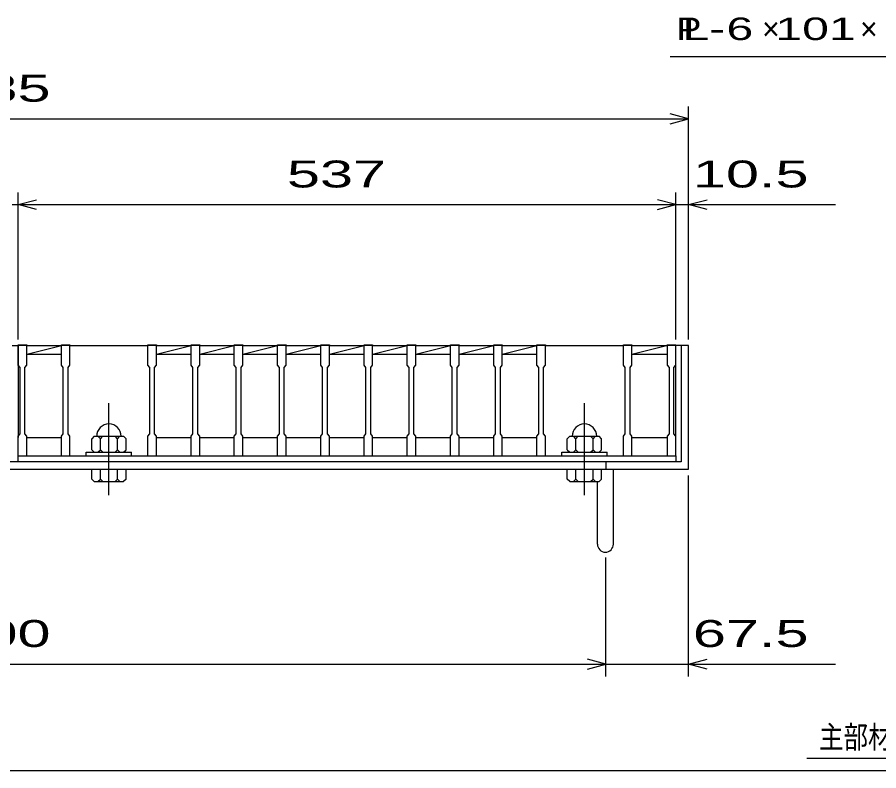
# Model space of a CAD drawing. Units: millimetres, scale not verified. Extents: x -1820 to 1731, y -1282 to 1054.
# Drawn here: x -831 to -127, y -1146 to -532 of the extents above; entities that cross this region are included whole.
import ezdxf
from ezdxf.enums import TextEntityAlignment as Align

# ---------------------------------------------------------------- set-up
doc = ezdxf.new("R2010")
doc.units = ezdxf.units.MM
doc.header["$LTSCALE"] = 10
doc.linetypes.add('CHAIN', pattern=[18.5, 12, -1.5, 3.5, -1.5])
for name, color, linetype, lineweight in [('0_2', 150, 'Continuous', 25), ('16', 3, 'Continuous', 25), ('19', 6, 'Continuous', 25), ('22', 4, 'Continuous', 25), ('32', 4, 'Continuous', 25)]:
    doc.layers.add(name, color=color, linetype=linetype, lineweight=lineweight)
doc.styles.add('ベクトル', font='')
doc.styles.get('ベクトル').set_extended_font_data('ベクトル')

msp = doc.modelspace()

# ---------------------------------------------------------------- linework, layer by layer
at = {"layer": '0_2'}
msp.add_line((1731, -1146.5), (-1729, -1146.5), dxfattribs=at)
at = {"layer": '16'}
for p, q in [((-830, -799.5), (-830, -798.8)), ((-830, -798.8), (-823, -798.8)), ((-823, -799.5), (-830, -799.5)), ((-830, -815.5), (-830, -799.5)), ((-830, -799.5), (-830, -874.5)), ((-823, -798.8), (-823, -799.5)), ((-823, -815.5), (-823, -799.5)), ((-823, -799.5), (-794.7, -799.5)), ((-823, -806.5), (-794.7, -799.5)), ((-794.7, -799.5), (-794.7, -798.8)), ((-794.7, -798.8), (-787.7, -798.8)), ((-787.7, -799.5), (-794.7, -799.5)), ((-794.7, -815.5), (-794.7, -799.5)), ((-787.7, -798.8), (-787.7, -799.5)), ((-787.7, -815.5), (-787.7, -799.5)), ((-787.7, -799.5), (-724.1, -799.5)), ((-724.1, -799.5), (-724.1, -798.8)), ((-724.1, -798.8), (-717.1, -798.8)), ((-717.1, -799.5), (-724.1, -799.5)), ((-724.1, -815.5), (-724.1, -799.5)), ((-717.1, -798.8), (-717.1, -799.5)), ((-717.1, -815.5), (-717.1, -799.5)), ((-717.1, -799.5), (-688.8, -799.5)), ((-717.1, -806.5), (-688.8, -799.5)), ((-688.8, -799.5), (-688.8, -798.8)), ((-688.8, -798.8), (-681.8, -798.8)), ((-681.8, -799.5), (-688.8, -799.5)), ((-688.8, -815.5), (-688.8, -799.5)), ((-681.8, -798.8), (-681.8, -799.5)), ((-681.8, -815.5), (-681.8, -799.5)), ((-681.8, -799.5), (-653.5, -799.5)), ((-681.8, -806.5), (-653.5, -799.5)), ((-653.5, -799.5), (-653.5, -798.8)), ((-653.5, -798.8), (-646.5, -798.8)), ((-646.5, -799.5), (-653.5, -799.5)), ((-653.5, -815.5), (-653.5, -799.5)), ((-646.5, -798.8), (-646.5, -799.5)), ((-646.5, -815.5), (-646.5, -799.5)), ((-646.5, -799.5), (-618.2, -799.5)), ((-646.5, -806.5), (-618.2, -799.5)), ((-618.2, -799.5), (-618.2, -798.8)), ((-618.2, -798.8), (-611.2, -798.8)), ((-611.2, -799.5), (-618.2, -799.5)), ((-618.2, -815.5), (-618.2, -799.5)), ((-611.2, -798.8), (-611.2, -799.5)), ((-611.2, -815.5), (-611.2, -799.5)), ((-611.2, -799.5), (-582.9, -799.5)), ((-611.2, -806.5), (-582.9, -799.5)), ((-582.9, -799.5), (-582.9, -798.8)), ((-582.9, -798.8), (-575.9, -798.8)), ((-575.9, -799.5), (-582.9, -799.5)), ((-582.9, -815.5), (-582.9, -799.5)), ((-575.9, -798.8), (-575.9, -799.5)), ((-575.9, -815.5), (-575.9, -799.5)), ((-575.9, -799.5), (-547.6, -799.5)), ((-575.9, -806.5), (-547.6, -799.5)), ((-547.6, -799.5), (-547.6, -798.8)), ((-547.6, -798.8), (-540.6, -798.8)), ((-540.6, -799.5), (-547.6, -799.5)), ((-547.6, -815.5), (-547.6, -799.5)), ((-540.6, -798.8), (-540.6, -799.5)), ((-540.6, -815.5), (-540.6, -799.5)), ((-540.6, -799.5), (-512.3, -799.5)), ((-540.6, -806.5), (-512.3, -799.5)), ((-512.3, -799.5), (-512.3, -798.8)), ((-512.3, -798.8), (-505.3, -798.8)), ((-505.3, -799.5), (-512.3, -799.5)), ((-512.3, -815.5), (-512.3, -799.5)), ((-505.3, -798.8), (-505.3, -799.5)), ((-505.3, -815.5), (-505.3, -799.5)), ((-505.3, -799.5), (-477, -799.5)), ((-505.3, -806.5), (-477, -799.5)), ((-477, -799.5), (-477, -798.8)), ((-477, -798.8), (-470, -798.8)), ((-470, -799.5), (-477, -799.5)), ((-477, -815.5), (-477, -799.5)), ((-470, -798.8), (-470, -799.5)), ((-470, -815.5), (-470, -799.5)), ((-470, -799.5), (-441.7, -799.5)), ((-470, -806.5), (-441.7, -799.5)), ((-441.7, -799.5), (-441.7, -798.8)), ((-441.7, -798.8), (-434.7, -798.8)), ((-434.7, -799.5), (-441.7, -799.5)), ((-441.7, -815.5), (-441.7, -799.5)), ((-434.7, -798.8), (-434.7, -799.5)), ((-434.7, -815.5), (-434.7, -799.5)), ((-434.7, -799.5), (-406.4, -799.5)), ((-434.7, -806.5), (-406.4, -799.5)), ((-406.4, -799.5), (-406.4, -798.8)), ((-406.4, -798.8), (-399.4, -798.8)), ((-399.4, -799.5), (-406.4, -799.5)), ((-406.4, -815.5), (-406.4, -799.5)), ((-399.4, -798.8), (-399.4, -799.5)), ((-399.4, -815.5), (-399.4, -799.5)), ((-399.4, -799.5), (-335.8, -799.5)), ((-335.8, -799.5), (-335.8, -798.8)), ((-335.8, -798.8), (-328.8, -798.8)), ((-328.8, -799.5), (-335.8, -799.5)), ((-335.8, -815.5), (-335.8, -799.5)), ((-328.8, -798.8), (-328.8, -799.5)), ((-328.8, -815.5), (-328.8, -799.5)), ((-328.8, -799.5), (-300, -799.5)), ((-328.8, -806.5), (-300.5, -799.5)), ((-300, -799.5), (-300, -798.8)), ((-300, -798.8), (-293, -798.8)), ((-300, -799.5), (-300, -815.5)), ((-293, -799.5), (-300, -799.5)), ((-293, -798.8), (-293, -799.5)), ((-293, -815.5), (-293, -799.5)), ((-293, -874.5), (-293, -799.5)), ((-823, -806.5), (-794.7, -806.5)), ((-717.1, -806.5), (-688.8, -806.5)), ((-681.8, -806.5), (-653.5, -806.5)), ((-646.5, -806.5), (-618.2, -806.5)), ((-611.2, -806.5), (-582.9, -806.5)), ((-575.9, -806.5), (-547.6, -806.5)), ((-540.6, -806.5), (-512.3, -806.5)), ((-505.3, -806.5), (-477, -806.5)), ((-470, -806.5), (-441.7, -806.5)), ((-434.7, -806.5), (-406.4, -806.5)), ((-328.8, -806.5), (-300, -806.5)), ((-828.5, -817.5), (-830, -815.5)), ((-824.5, -817.5), (-823, -815.5)), ((-793.2, -817.5), (-794.7, -815.5)), ((-789.2, -817.5), (-787.7, -815.5)), ((-722.6, -817.5), (-724.1, -815.5)), ((-718.6, -817.5), (-717.1, -815.5)), ((-687.3, -817.5), (-688.8, -815.5)), ((-683.3, -817.5), (-681.8, -815.5)), ((-652, -817.5), (-653.5, -815.5)), ((-648, -817.5), (-646.5, -815.5)), ((-616.7, -817.5), (-618.2, -815.5)), ((-612.7, -817.5), (-611.2, -815.5)), ((-581.4, -817.5), (-582.9, -815.5)), ((-577.4, -817.5), (-575.9, -815.5)), ((-546.1, -817.5), (-547.6, -815.5)), ((-542.1, -817.5), (-540.6, -815.5)), ((-510.8, -817.5), (-512.3, -815.5)), ((-506.8, -817.5), (-505.3, -815.5)), ((-475.5, -817.5), (-477, -815.5)), ((-471.5, -817.5), (-470, -815.5)), ((-440.2, -817.5), (-441.7, -815.5)), ((-436.2, -817.5), (-434.7, -815.5)), ((-404.9, -817.5), (-406.4, -815.5)), ((-400.9, -817.5), (-399.4, -815.5)), ((-334.3, -817.5), (-335.8, -815.5)), ((-330.3, -817.5), (-328.8, -815.5)), ((-300, -815.5), (-298.5, -817.5)), ((-294.5, -817.5), (-293, -815.5)), ((-828.5, -871.5), (-828.5, -817.5)), ((-824.5, -871.5), (-824.5, -817.5)), ((-793.2, -871.5), (-793.2, -817.5)), ((-789.2, -871.5), (-789.2, -817.5)), ((-722.6, -871.5), (-722.6, -817.5)), ((-718.6, -871.5), (-718.6, -817.5)), ((-687.3, -871.5), (-687.3, -817.5)), ((-683.3, -871.5), (-683.3, -817.5)), ((-652, -871.5), (-652, -817.5)), ((-648, -871.5), (-648, -817.5)), ((-616.7, -871.5), (-616.7, -817.5)), ((-612.7, -871.5), (-612.7, -817.5)), ((-581.4, -871.5), (-581.4, -817.5)), ((-577.4, -871.5), (-577.4, -817.5)), ((-546.1, -871.5), (-546.1, -817.5)), ((-542.1, -871.5), (-542.1, -817.5)), ((-510.8, -871.5), (-510.8, -817.5)), ((-506.8, -871.5), (-506.8, -817.5)), ((-475.5, -871.5), (-475.5, -817.5)), ((-471.5, -871.5), (-471.5, -817.5)), ((-440.2, -871.5), (-440.2, -817.5)), ((-436.2, -871.5), (-436.2, -817.5)), ((-404.9, -871.5), (-404.9, -817.5)), ((-400.9, -871.5), (-400.9, -817.5)), ((-334.3, -871.5), (-334.3, -817.5)), ((-330.3, -871.5), (-330.3, -817.5)), ((-298.5, -817.5), (-298.5, -871.5)), ((-294.5, -871.5), (-294.5, -817.5)), ((-830, -873.5), (-828.5, -871.5)), ((-823, -873.5), (-824.5, -871.5)), ((-794.7, -873.5), (-793.2, -871.5)), ((-787.7, -873.5), (-789.2, -871.5)), ((-724.1, -873.5), (-722.6, -871.5)), ((-717.1, -873.5), (-718.6, -871.5)), ((-688.8, -873.5), (-687.3, -871.5)), ((-681.8, -873.5), (-683.3, -871.5)), ((-653.5, -873.5), (-652, -871.5)), ((-646.5, -873.5), (-648, -871.5)), ((-618.2, -873.5), (-616.7, -871.5)), ((-611.2, -873.5), (-612.7, -871.5)), ((-582.9, -873.5), (-581.4, -871.5)), ((-575.9, -873.5), (-577.4, -871.5)), ((-547.6, -873.5), (-546.1, -871.5)), ((-540.6, -873.5), (-542.1, -871.5)), ((-512.3, -873.5), (-510.8, -871.5)), ((-505.3, -873.5), (-506.8, -871.5)), ((-477, -873.5), (-475.5, -871.5)), ((-470, -873.5), (-471.5, -871.5)), ((-441.7, -873.5), (-440.2, -871.5)), ((-434.7, -873.5), (-436.2, -871.5)), ((-406.4, -873.5), (-404.9, -871.5)), ((-399.4, -873.5), (-400.9, -871.5)), ((-335.8, -873.5), (-334.3, -871.5)), ((-328.8, -873.5), (-330.3, -871.5)), ((-298.5, -871.5), (-300, -873.5)), ((-293, -873.5), (-294.5, -871.5)), ((-830, -889.5), (-830, -873.5)), ((-823, -889.5), (-823, -873.5)), ((-823, -874.5), (-794.7, -874.5)), ((-794.7, -889.5), (-794.7, -873.5)), ((-787.7, -889.5), (-787.7, -873.5)), ((-767.9, -873.5), (-769.9, -875.5)), ((-769.9, -884.5), (-769.9, -875.5)), ((-767.9, -873.5), (-743.9, -873.5)), ((-762.9, -875.5), (-764.9, -873.5)), ((-762.9, -875.5), (-760.9, -873.5)), ((-762.9, -884.5), (-762.9, -875.5)), ((-748.9, -875.5), (-750.9, -873.5)), ((-748.9, -875.5), (-746.9, -873.5)), ((-748.9, -884.5), (-748.9, -875.5)), ((-741.9, -875.5), (-743.9, -873.5)), ((-741.9, -884.5), (-741.9, -875.5)), ((-724.1, -889.5), (-724.1, -873.5)), ((-717.1, -889.5), (-717.1, -873.5)), ((-717.1, -874.5), (-688.8, -874.5)), ((-688.8, -889.5), (-688.8, -873.5)), ((-681.8, -889.5), (-681.8, -873.5)), ((-681.8, -874.5), (-653.5, -874.5)), ((-653.5, -889.5), (-653.5, -873.5)), ((-646.5, -889.5), (-646.5, -873.5)), ((-646.5, -874.5), (-618.2, -874.5)), ((-618.2, -889.5), (-618.2, -873.5)), ((-611.2, -889.5), (-611.2, -873.5)), ((-611.2, -874.5), (-582.9, -874.5)), ((-582.9, -889.5), (-582.9, -873.5)), ((-575.9, -889.5), (-575.9, -873.5)), ((-575.9, -874.5), (-547.6, -874.5)), ((-547.6, -889.5), (-547.6, -873.5)), ((-540.6, -889.5), (-540.6, -873.5)), ((-540.6, -874.5), (-512.3, -874.5)), ((-512.3, -889.5), (-512.3, -873.5)), ((-505.3, -889.5), (-505.3, -873.5)), ((-505.3, -874.5), (-477, -874.5)), ((-477, -889.5), (-477, -873.5)), ((-470, -889.5), (-470, -873.5)), ((-470, -874.5), (-441.7, -874.5)), ((-441.7, -889.5), (-441.7, -873.5)), ((-434.7, -889.5), (-434.7, -873.5)), ((-434.7, -874.5), (-406.4, -874.5)), ((-406.4, -889.5), (-406.4, -873.5)), ((-399.4, -889.5), (-399.4, -873.5)), ((-379.6, -873.5), (-381.6, -875.5)), ((-381.6, -884.5), (-381.6, -875.5)), ((-379.6, -873.5), (-355.6, -873.5)), ((-374.6, -875.5), (-376.6, -873.5)), ((-374.6, -875.5), (-372.6, -873.5)), ((-374.6, -884.5), (-374.6, -875.5)), ((-360.6, -875.5), (-362.6, -873.5)), ((-360.6, -875.5), (-358.6, -873.5)), ((-360.6, -884.5), (-360.6, -875.5)), ((-353.6, -875.5), (-355.6, -873.5)), ((-353.6, -884.5), (-353.6, -875.5)), ((-335.8, -889.5), (-335.8, -873.5)), ((-328.8, -889.5), (-328.8, -873.5)), ((-328.8, -874.5), (-300, -874.5)), ((-300, -873.5), (-300, -889.5)), ((-293, -889.5), (-293, -873.5)), ((-769.9, -884.5), (-767.9, -886.5)), ((-764.9, -886.5), (-762.9, -884.5)), ((-762.9, -884.5), (-760.9, -886.5)), ((-750.9, -886.5), (-748.9, -884.5)), ((-748.9, -884.5), (-746.9, -886.5)), ((-743.9, -886.5), (-741.9, -884.5)), ((-381.6, -884.5), (-379.6, -886.5)), ((-376.6, -886.5), (-374.6, -884.5)), ((-374.6, -884.5), (-372.6, -886.5)), ((-362.6, -886.5), (-360.6, -884.5)), ((-360.6, -884.5), (-358.6, -886.5)), ((-355.6, -886.5), (-353.6, -884.5)), ((-830, -889.5), (-823, -889.5)), ((-830, -889.5), (-293, -889.5)), ((-830, -894.5), (-830, -889.5)), ((-794.7, -889.5), (-787.7, -889.5)), ((-787.7, -889.5), (-724.1, -889.5)), ((-774.4, -889.5), (-774.4, -886.5)), ((-774.4, -886.5), (-737.4, -886.5)), ((-774.4, -889.5), (-737.4, -889.5)), ((-737.4, -889.5), (-737.4, -886.5)), ((-724.1, -889.5), (-717.1, -889.5)), ((-688.8, -889.5), (-681.8, -889.5)), ((-653.5, -889.5), (-646.5, -889.5)), ((-618.2, -889.5), (-611.2, -889.5)), ((-582.9, -889.5), (-575.9, -889.5)), ((-547.6, -889.5), (-540.6, -889.5)), ((-512.3, -889.5), (-505.3, -889.5)), ((-477, -889.5), (-470, -889.5)), ((-441.7, -889.5), (-434.7, -889.5)), ((-406.4, -889.5), (-399.4, -889.5)), ((-399.4, -889.5), (-335.8, -889.5)), ((-386.1, -889.5), (-386.1, -886.5)), ((-386.1, -886.5), (-349.1, -886.5)), ((-386.1, -889.5), (-349.1, -889.5)), ((-349.1, -889.5), (-349.1, -886.5)), ((-335.8, -889.5), (-328.8, -889.5)), ((-300, -889.5), (-293, -889.5)), ((-293, -889.5), (-293, -894.5)), ((-293, -894.5), (-830, -894.5))]:
    msp.add_line(p, q, dxfattribs=at)
at = {"layer": '16', "linetype": 'CHAIN'}
for p, q in [((-755.9, -921.5), (-755.9, -846.5)), ((-367.6, -921.5), (-367.6, -846.5))]:
    msp.add_line(p, q, dxfattribs=at)
at = {"layer": '16'}
for centre in [(-755.9, -873.5), (-367.6, -873.5)]:
    msp.add_arc(centre, 10, 0, 180, dxfattribs=at)
at = {"layer": '19'}
for p, q in [((-835, -799.5), (-830, -799.5)), ((-282.5, -799.5), (-293, -799.5)), ((-288.5, -799.5), (-288.5, -894.5)), ((-282.5, -900.5), (-282.5, -799.5)), ((-1417.5, -900.5), (-282.5, -900.5)), ((-288.5, -894.5), (-1411.5, -894.5)), ((-769.9, -908.5), (-769.9, -900.5)), ((-769.9, -900.5), (-741.9, -900.5)), ((-762.9, -908.5), (-762.9, -900.5)), ((-748.9, -908.5), (-748.9, -900.5)), ((-741.9, -908.5), (-741.9, -900.5)), ((-381.6, -908.5), (-381.6, -900.5)), ((-381.6, -900.5), (-353.6, -900.5)), ((-374.6, -908.5), (-374.6, -900.5)), ((-360.6, -908.5), (-360.6, -900.5)), ((-353.6, -908.5), (-353.6, -900.5)), ((-350, -894.5), (-350, -900.5)), ((-344, -961.61), (-344, -900.5)), ((-767.9, -910.5), (-769.9, -908.5)), ((-767.9, -910.5), (-743.9, -910.5)), ((-764.9, -910.5), (-762.9, -908.5)), ((-760.9, -910.5), (-762.9, -908.5)), ((-750.9, -910.5), (-748.9, -908.5)), ((-746.9, -910.5), (-748.9, -908.5)), ((-741.9, -908.5), (-743.9, -910.5)), ((-379.6, -910.5), (-381.6, -908.5)), ((-379.6, -910.5), (-355.6, -910.5)), ((-376.6, -910.5), (-374.6, -908.5)), ((-372.6, -910.5), (-374.6, -908.5)), ((-362.6, -910.5), (-360.6, -908.5)), ((-358.6, -910.5), (-360.6, -908.5)), ((-357, -961.61), (-357, -910.5)), ((-353.6, -908.5), (-355.6, -910.5))]:
    msp.add_line(p, q, dxfattribs=at)
msp.add_arc((-350.5, -961.61), 6.5, 180, 0, dxfattribs=at)
at = {"layer": '22'}
for p, q in [((-297.5, -563.5), (-27.5, -563.5)), ((-282.5, -794.5), (-282.5, -604.5)), ((-282.5, -614.5), (-297.5, -610.5)), ((-1417.5, -614.5), (-282.5, -614.5)), ((-297.5, -618.5), (-282.5, -614.5)), ((-830, -794.5), (-830, -674.5)), ((-293, -794.5), (-293, -674.5)), ((-282.5, -794.5), (-282.5, -674.5)), ((-830, -684.5), (-815, -680.5)), ((-293, -684.5), (-308, -680.5)), ((-282.5, -684.5), (-267.5, -680.5)), ((-835, -684.5), (-830, -684.5)), ((-815, -688.5), (-830, -684.5)), ((-830, -684.5), (-293, -684.5)), ((-308, -688.5), (-293, -684.5)), ((-293, -684.5), (-282.5, -684.5)), ((-267.5, -688.5), (-282.5, -684.5)), ((-282.5, -684.5), (-162.5, -684.5)), ((-282.5, -1069.5), (-282.5, -905.5)), ((-350, -1069.5), (-350, -972.5)), ((-1350, -1059.5), (-350, -1059.5)), ((-350, -1059.5), (-365, -1055.5)), ((-365, -1063.5), (-350, -1059.5)), ((-350, -1059.5), (-282.5, -1059.5)), ((-282.5, -1059.5), (-267.5, -1055.5)), ((-267.5, -1063.5), (-282.5, -1059.5)), ((-282.5, -1059.5), (-162.5, -1059.5))]:
    msp.add_line(p, q, dxfattribs=at)
at = {"layer": '32'}
msp.add_line((69, -1136.5), (-186, -1136.5), dxfattribs=at)

# ---------------------------------------------------------------- texts
at = {"layer": '22', "color": 2, "style": 'ベクトル'}
for s, height, width, p in [('P', 18.33, 1.25, (-292.5, -541)), ('L-', 18.33, 1.6, (-287.5, -541)), (' 6 ', 18.33, 1.6, (-262.5, -541)), (' 101 ', 18.33, 1.6, (-222.5, -541)), (' 1135 ', 21.99, 1.65, (-925, -589.5)), (' 537 ', 21.99, 1.65, (-624, -659.5)), (' 10.5 ', 21.99, 1.65, (-292.5, -659.5)), (' 1000 ', 21.99, 1.65, (-925, -1034.5)), (' 67.5 ', 21.99, 1.65, (-292.5, -1034.5))]:
    msp.add_text(s, height=height, dxfattribs=dict(at, width=width)).set_placement(p, align=Align.MIDDLE_LEFT)
for p in [(-222.5, -541), (-142.5, -541)]:
    msp.add_text('×', height=18.33, dxfattribs=at).set_placement(p, align=Align.MIDDLE_LEFT)
at = {"layer": '32', "color": 2, "style": 'ベクトル', "width": 0.8}
msp.add_text('主部材ノンスリップ部詳細', height=18.33, dxfattribs=at).set_placement((-176, -1119), align=Align.MIDDLE_LEFT)

doc.saveas('drawing.dxf')
